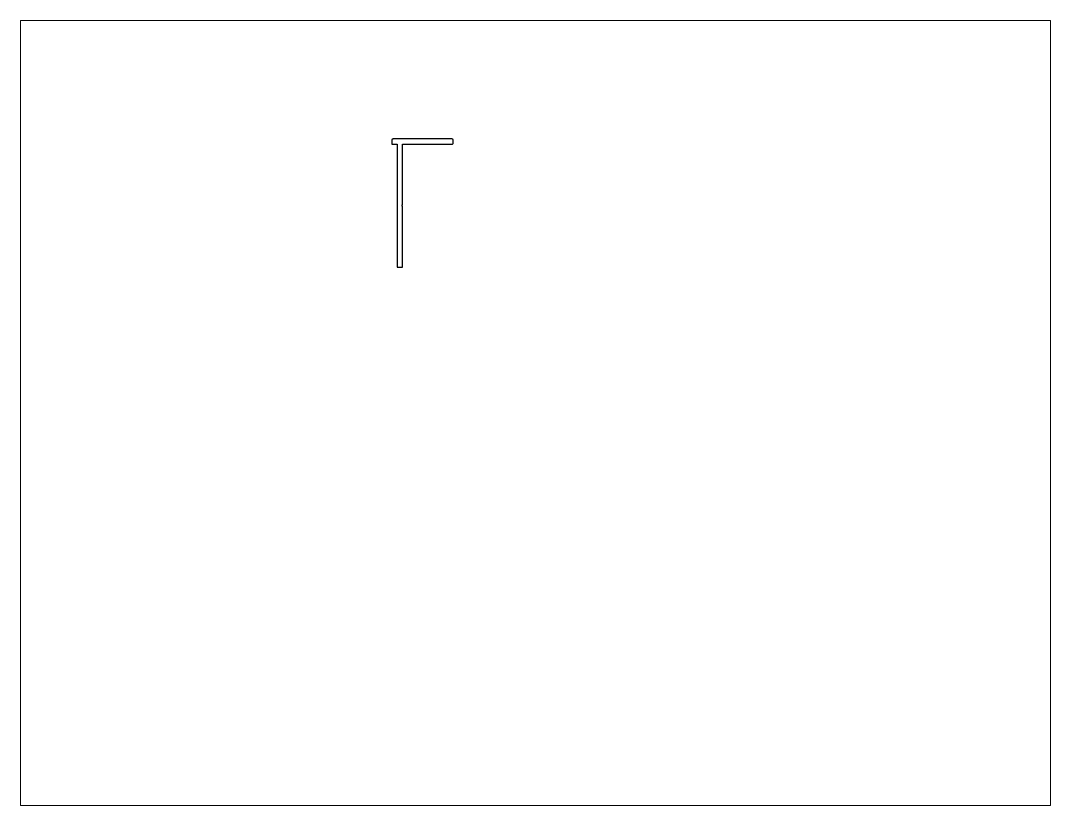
# Paper-space layout 'Layout1' of a CAD drawing. Extents: x 27 to 240, y 20 to 183.
# The model-space entities are those that its viewports show. They can reach past a viewport. Long polylines and large blocks are cut down to what shows.
import ezdxf

# ---------------------------------------------------------------- set-up
doc = ezdxf.new("R2010")
doc.units = 0
doc.header["$LTSCALE"] = 15
doc.layers.get('0').update_dxf_attribs({"linetype": 'CONTINUOUS'})

msp = doc.modelspace()

# ---------------------------------------------------------------- linework, layer by layer
at = {"color": 0, "linetype": 'CONTINUOUS', "ltscale": 0.05}
msp.add_lwpolyline([(159.2, 232.94), (137.2, 232.94, 0.414214), (136.7, 232.44), (136.7, 230.94), (138.7, 230.94), (138.7, 184.94), (140.7, 184.94), (140.7, 207.64), (140.4, 207.94), (140.7, 208.24), (140.7, 230.94), (159.2, 230.94, 0.414214), (159.7, 231.44), (159.7, 232.44, 0.414214)], format="xyb", close=True, dxfattribs=at)

psp = doc.layouts.get("Layout1")

# ---------------------------------------------------------------- viewports
at = {"layer": '0', "color": 0, "linetype": 'BYBLOCK', "ltscale": 0.05}
psp.add_viewport(center=(133.35, 101.6), size=(213.36, 162.56), view_center_point=(190.51, 130.3), view_height=293.8955, dxfattribs=at)

doc.saveas('drawing.dxf')
